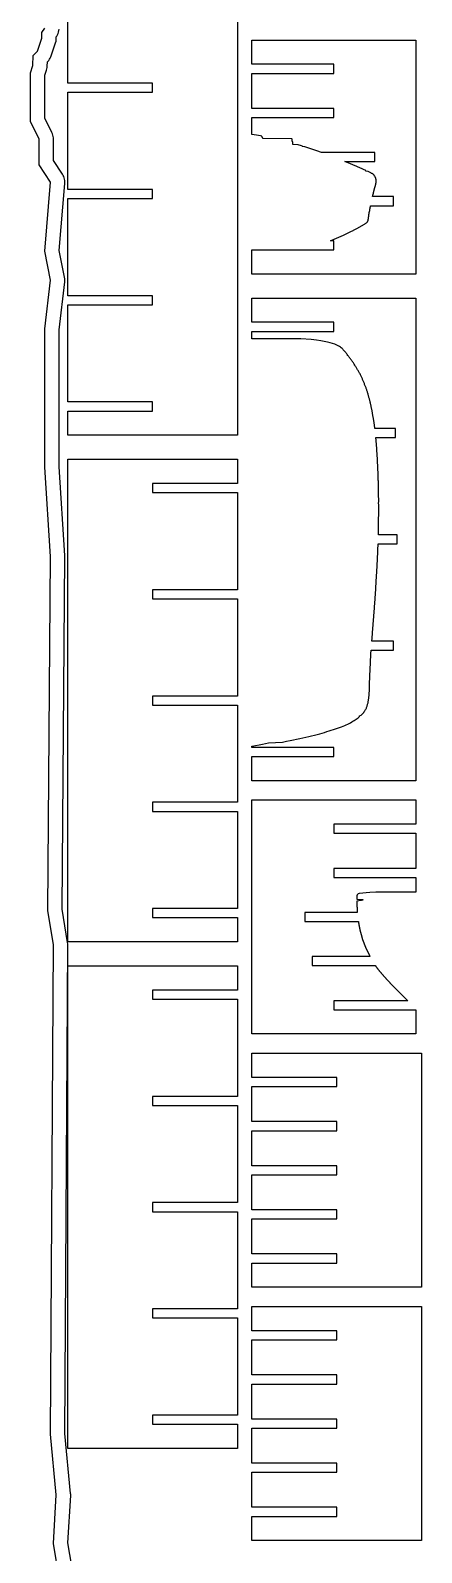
# Model space of a CAD drawing. Header units: metres. Extents: x 482 to 5519, y 355 to 1981.
# Drawn here: x 482 to 618, y 973 to 1502 of the extents above; entities that cross this region are included whole.
import ezdxf

# ---------------------------------------------------------------- set-up
doc = ezdxf.new("R2010")
doc.units = ezdxf.units.M
for name, color, linetype in [('PLACED', 7, 'Continuous'), ('SHEET', 7, 'Continuous'), ('USABLE', 7, 'Continuous')]:
    doc.layers.add(name, color=color, linetype=linetype)

msp = doc.modelspace()

# ---------------------------------------------------------------- linework, layer by layer
at = {"layer": 'PLACED'}
msp.add_lwpolyline([(553.96, 1528.75), (553.96, 1361.07), (495, 1361.07), (495, 1369.49), (524.48, 1369.49), (524.48, 1372.64), (495, 1372.64), (495, 1406.41), (524.48, 1406.41), (524.48, 1409.56), (495, 1409.56), (495, 1443.33), (524.48, 1443.33), (524.48, 1446.48), (495, 1446.48), (495, 1480.25), (524.48, 1480.25), (524.48, 1483.4), (495, 1483.4), (495, 1517.17)], dxfattribs=at)
for points in [[(615.96, 1417.07), (559, 1417.07), (559, 1425.49), (587.48, 1425.49), (587.48, 1428.64), (586.34, 1428.64), (586.48, 1428.7), (586.76, 1428.81), (587.03, 1428.93), (587.3, 1429.05), (587.57, 1429.16), (587.84, 1429.28), (588.11, 1429.39), (588.37, 1429.51), (588.64, 1429.63), (588.91, 1429.74), (589.18, 1429.86), (589.45, 1429.98), (589.72, 1430.09), (589.99, 1430.21), (590.26, 1430.32), (590.53, 1430.44), (590.77, 1430.56), (591.01, 1430.67), (591.25, 1430.79), (591.49, 1430.91), (591.73, 1431.02), (591.97, 1431.14), (592.21, 1431.26), (592.45, 1431.37), (592.69, 1431.49), (592.93, 1431.6), (593.17, 1431.72), (593.41, 1431.84), (593.65, 1431.95), (593.89, 1432.07), (594.13, 1432.19), (594.35, 1432.3), (594.57, 1432.42), (594.79, 1432.53), (595.01, 1432.65), (595.22, 1432.77), (595.44, 1432.88), (595.65, 1433), (595.87, 1433.12), (596.08, 1433.23), (596.29, 1433.35), (596.49, 1433.46), (596.69, 1433.58), (596.9, 1433.7), (597.1, 1433.81), (597.3, 1433.93), (597.5, 1434.05), (597.69, 1434.16), (597.88, 1434.28), (598.07, 1434.4), (598.26, 1434.51), (598.44, 1434.63), (598.62, 1434.74), (598.78, 1434.86), (598.92, 1434.98), (599.03, 1435.09), (599.12, 1435.21), (599.2, 1435.33), (599.26, 1435.44), (599.31, 1435.56), (599.35, 1435.67), (599.38, 1435.79), (599.41, 1435.91), (599.42, 1436.02), (599.44, 1436.14), (599.46, 1436.26), (599.48, 1436.37), (599.49, 1436.49), (599.51, 1436.61), (599.53, 1436.72), (599.55, 1436.84), (599.56, 1436.95), (599.57, 1437.07), (599.58, 1437.19), (599.6, 1437.3), (599.61, 1437.42), (599.63, 1437.54), (599.65, 1437.65), (599.67, 1437.77), (599.68, 1437.88), (599.7, 1438), (599.72, 1438.12), (599.74, 1438.23), (599.76, 1438.35), (599.78, 1438.47), (599.79, 1438.58), (599.82, 1438.7), (599.86, 1438.81), (599.89, 1438.93), (599.92, 1439.05), (599.95, 1439.16), (599.96, 1439.28), (599.98, 1439.4), (600, 1439.51), (600.01, 1439.63), (600.03, 1439.75), (600.04, 1439.86), (600.06, 1439.98), (600.08, 1440.09), (600.11, 1440.21), (600.14, 1440.33), (600.17, 1440.44), (600.21, 1440.56), (600.24, 1440.68), (600.26, 1440.79), (600.26, 1440.82), (608.25, 1440.82), (608.25, 1443.97), (600.9, 1443.97), (600.92, 1444.05), (600.95, 1444.16), (600.97, 1444.28), (600.99, 1444.4), (601.02, 1444.51), (601.04, 1444.63), (601.08, 1444.75), (601.11, 1444.86), (601.15, 1444.98), (601.19, 1445.1), (601.22, 1445.21), (601.24, 1445.33), (601.27, 1445.44), (601.29, 1445.56), (601.32, 1445.68), (601.35, 1445.79), (601.37, 1445.91), (601.4, 1446.03), (601.43, 1446.14), (601.45, 1446.26), (601.48, 1446.37), (601.5, 1446.49), (601.54, 1446.61), (601.58, 1446.72), (601.61, 1446.84), (601.65, 1446.96), (601.69, 1447.07), (601.72, 1447.19), (601.76, 1447.31), (601.79, 1447.42), (601.82, 1447.54), (601.85, 1447.65), (601.89, 1447.77), (601.92, 1447.89), (601.94, 1448), (601.97, 1448.12), (602, 1448.24), (602.03, 1448.35), (602.05, 1448.47), (602.08, 1448.58), (602.1, 1448.7), (602.13, 1448.82), (602.15, 1448.93), (602.16, 1449.05), (602.18, 1449.17), (602.18, 1449.28), (602.19, 1449.4), (602.18, 1449.51), (602.18, 1449.63), (602.17, 1449.75), (602.15, 1449.86), (602.13, 1449.98), (602.11, 1450.1), (602.08, 1450.21), (602.04, 1450.33), (602, 1450.45), (601.96, 1450.56), (601.91, 1450.68), (601.85, 1450.79), (601.79, 1450.91), (601.72, 1451.03), (601.65, 1451.14), (601.57, 1451.26), (601.47, 1451.38), (601.37, 1451.49), (601.25, 1451.61), (601.12, 1451.72), (600.97, 1451.84), (600.8, 1451.96), (600.59, 1452.07), (600.35, 1452.19), (600.1, 1452.31), (599.86, 1452.42), (599.61, 1452.54), (599.35, 1452.66), (598.57, 1452.77), (598.62, 1452.89), (598.58, 1453), (598.32, 1453.12), (598.06, 1453.24), (597.8, 1453.35), (597.54, 1453.47), (597.28, 1453.59), (597.02, 1453.7), (596.75, 1453.82), (596.49, 1453.93), (596.23, 1454.05), (595.97, 1454.17), (595.71, 1454.28), (595.44, 1454.4), (595.17, 1454.52), (594.9, 1454.63), (594.62, 1454.75), (594.35, 1454.86), (594.07, 1454.98), (593.79, 1455.1), (593.52, 1455.21), (593.24, 1455.33), (592.97, 1455.45), (592.69, 1455.56), (592.41, 1455.68), (592.14, 1455.8), (591.86, 1455.91), (591.59, 1456.03), (591.32, 1456.14), (601.66, 1456.14), (601.66, 1459.29), (583.13, 1459.29), (582.83, 1459.4), (582.51, 1459.52), (582.19, 1459.63), (581.86, 1459.75), (581.53, 1459.87), (581.18, 1459.98), (580.83, 1460.1), (580.48, 1460.21), (580.13, 1460.33), (579.78, 1460.45), (579.43, 1460.56), (579.08, 1460.68), (578.73, 1460.8), (578.38, 1460.91), (578.03, 1461.03), (577.7, 1461.15), (577.34, 1461.26), (576.49, 1461.38), (576.52, 1461.49), (576.22, 1461.61), (575.83, 1461.73), (575.43, 1461.84), (575.05, 1461.96), (573.22, 1462.08), (573.22, 1462.19), (573.22, 1462.31), (573.22, 1462.42), (573.22, 1462.54), (573.22, 1462.66), (573.22, 1462.77), (573.21, 1462.89), (573.15, 1463.01), (573.05, 1463.12), (572.98, 1463.24), (572.94, 1463.36), (572.92, 1463.47), (572.92, 1463.59), (572.92, 1463.7), (572.92, 1463.82), (572.92, 1463.94), (572.88, 1464.05), (562.82, 1464.17), (562.74, 1464.29), (562.67, 1464.4), (562.61, 1464.52), (562.55, 1464.63), (562.5, 1464.75), (562.46, 1464.87), (562.41, 1464.98), (561.94, 1465.1), (561.26, 1465.22), (560.58, 1465.33), (559.76, 1465.45), (559, 1465.56), (559, 1471.46), (587.48, 1471.46), (587.48, 1474.61), (559, 1474.61), (559, 1486.79), (587.48, 1486.79), (587.48, 1489.94), (559, 1489.94), (559, 1498.36), (615.96, 1498.36), (615.96, 1417.07)], [(615.96, 1241.07), (559, 1241.07), (559, 1249.49), (587.48, 1249.49), (587.48, 1252.64), (559, 1252.64), (559, 1253.06), (559.02, 1253.06), (560.24, 1253.3), (561.45, 1253.54), (562.67, 1253.78), (563.69, 1254.02), (564.71, 1254.26), (569.65, 1254.5), (571, 1254.74), (572.24, 1254.98), (573.39, 1255.22), (574.53, 1255.46), (575.67, 1255.7), (576.69, 1255.94), (577.7, 1256.18), (578.72, 1256.42), (579.73, 1256.66), (580.71, 1256.9), (581.64, 1257.14), (582.55, 1257.38), (583.39, 1257.62), (584.2, 1257.86), (585.01, 1258.1), (585.79, 1258.34), (586.56, 1258.58), (587.31, 1258.82), (588.07, 1259.06), (588.79, 1259.3), (589.45, 1259.54), (590.08, 1259.78), (590.7, 1260.02), (591.29, 1260.26), (591.8, 1260.5), (592.29, 1260.74), (592.79, 1260.98), (593.29, 1261.22), (593.7, 1261.46), (594.12, 1261.7), (594.5, 1261.94), (594.86, 1262.18), (595.23, 1262.42), (595.56, 1262.66), (595.86, 1262.9), (596.17, 1263.14), (596.37, 1263.38), (596.37, 1263.62), (596.99, 1263.86), (597.23, 1264.1), (597.45, 1264.33), (597.66, 1264.57), (597.87, 1264.81), (598.05, 1265.05), (598.22, 1265.29), (598.38, 1265.53), (598.52, 1265.77), (598.64, 1266.01), (598.76, 1266.25), (598.86, 1266.49), (598.94, 1266.73), (599.02, 1266.97), (599.09, 1267.21), (599.15, 1267.45), (599.21, 1267.69), (599.28, 1267.93), (599.35, 1268.17), (599.39, 1268.41), (599.43, 1268.65), (599.46, 1268.89), (599.5, 1269.13), (599.55, 1269.37), (599.6, 1269.61), (599.63, 1269.85), (599.65, 1270.09), (599.67, 1270.33), (599.69, 1270.57), (599.72, 1270.81), (599.75, 1271.05), (599.78, 1271.29), (599.79, 1271.53), (599.79, 1271.77), (599.8, 1272.01), (599.8, 1272.25), (599.8, 1272.49), (599.81, 1272.73), (599.82, 1272.97), (599.83, 1273.21), (599.84, 1273.45), (599.85, 1273.69), (599.86, 1273.93), (599.87, 1274.17), (599.88, 1274.41), (599.89, 1274.65), (599.89, 1274.89), (599.89, 1275.13), (599.9, 1275.37), (599.9, 1275.61), (599.91, 1275.85), (599.92, 1276.09), (599.93, 1276.33), (599.94, 1276.57), (599.95, 1276.81), (599.96, 1277.05), (599.97, 1277.29), (599.98, 1277.53), (600, 1277.77), (600.01, 1278.01), (600.02, 1278.25), (600.03, 1278.49), (600.04, 1278.73), (600.05, 1278.97), (600.06, 1279.21), (600.07, 1279.45), (600.08, 1279.69), (600.09, 1279.93), (600.11, 1280.17), (600.12, 1280.41), (600.13, 1280.65), (600.14, 1280.89), (600.15, 1281.13), (600.16, 1281.37), (600.17, 1281.61), (600.18, 1281.85), (600.19, 1282.09), (600.2, 1282.33), (600.22, 1282.57), (600.23, 1282.81), (600.24, 1283.05), (600.25, 1283.29), (600.26, 1283.53), (600.28, 1283.77), (600.29, 1284.01), (600.3, 1284.25), (600.31, 1284.49), (600.33, 1284.73), (600.34, 1284.97), (600.35, 1285.2), (600.36, 1285.44), (600.37, 1285.68), (600.39, 1285.92), (600.4, 1286.16), (600.41, 1286.4), (600.41, 1286.41), (608.25, 1286.41), (608.25, 1289.56), (600.67, 1289.56), (600.69, 1289.76), (600.71, 1290), (600.73, 1290.24), (600.76, 1290.48), (600.78, 1290.72), (600.8, 1290.96), (600.82, 1291.2), (600.84, 1291.44), (600.85, 1291.68), (600.87, 1291.92), (600.89, 1292.16), (600.9, 1292.4), (600.92, 1292.64), (600.93, 1292.88), (600.95, 1293.12), (600.97, 1293.36), (600.99, 1293.6), (601.01, 1293.84), (601.03, 1294.08), (601.05, 1294.32), (601.07, 1294.56), (601.09, 1294.8), (601.11, 1295.04), (601.12, 1295.28), (601.14, 1295.52), (601.16, 1295.76), (601.18, 1296), (601.2, 1296.24), (601.22, 1296.48), (601.24, 1296.72), (601.26, 1296.96), (601.28, 1297.2), (601.3, 1297.44), (601.32, 1297.68), (601.33, 1297.92), (601.35, 1298.16), (601.37, 1298.4), (601.39, 1298.64), (601.41, 1298.88), (601.43, 1299.12), (601.45, 1299.36), (601.47, 1299.6), (601.49, 1299.84), (601.51, 1300.08), (601.52, 1300.32), (601.54, 1300.56), (601.56, 1300.8), (601.58, 1301.04), (601.59, 1301.28), (601.61, 1301.52), (601.63, 1301.76), (601.64, 1302), (601.66, 1302.24), (601.68, 1302.48), (601.7, 1302.72), (601.71, 1302.96), (601.73, 1303.2), (601.75, 1303.44), (601.77, 1303.68), (601.78, 1303.92), (601.8, 1304.16), (601.82, 1304.4), (601.84, 1304.64), (601.85, 1304.88), (601.87, 1305.12), (601.89, 1305.36), (601.9, 1305.6), (601.92, 1305.84), (601.94, 1306.08), (601.96, 1306.31), (601.97, 1306.55), (601.99, 1306.79), (602, 1307.03), (602.02, 1307.27), (602.03, 1307.51), (602.05, 1307.75), (602.06, 1307.99), (602.07, 1308.23), (602.08, 1308.47), (602.1, 1308.71), (602.11, 1308.95), (602.12, 1309.19), (602.14, 1309.43), (602.15, 1309.67), (602.16, 1309.91), (602.17, 1310.15), (602.19, 1310.39), (602.2, 1310.63), (602.21, 1310.87), (602.23, 1311.11), (602.24, 1311.35), (602.26, 1311.59), (602.27, 1311.83), (602.29, 1312.07), (602.3, 1312.31), (602.32, 1312.55), (602.33, 1312.79), (602.35, 1313.03), (602.36, 1313.27), (602.38, 1313.51), (602.39, 1313.75), (602.41, 1313.99), (602.42, 1314.23), (602.44, 1314.47), (602.45, 1314.71), (602.47, 1314.95), (602.48, 1315.19), (602.5, 1315.43), (602.51, 1315.67), (602.52, 1315.91), (602.53, 1316.15), (602.55, 1316.39), (602.56, 1316.63), (602.57, 1316.87), (602.58, 1317.11), (602.59, 1317.35), (602.6, 1317.59), (602.61, 1317.83), (602.63, 1318.07), (602.64, 1318.31), (602.65, 1318.55), (602.67, 1318.79), (602.68, 1319.03), (602.69, 1319.27), (602.7, 1319.51), (602.71, 1319.75), (602.72, 1319.99), (602.73, 1320.23), (602.74, 1320.47), (602.75, 1320.71), (602.75, 1320.95), (602.77, 1321.19), (602.78, 1321.43), (602.79, 1321.67), (602.8, 1321.91), (602.81, 1322.15), (602.82, 1322.39), (602.83, 1322.63), (602.84, 1322.87), (602.85, 1323.11), (602.85, 1323.33), (609.42, 1323.33), (609.42, 1326.48), (602.94, 1326.48), (602.94, 1326.71), (602.95, 1326.95), (602.96, 1327.19), (602.96, 1327.42), (602.97, 1327.66), (602.98, 1327.9), (602.99, 1328.14), (602.99, 1328.38), (603, 1328.62), (603, 1328.86), (603, 1329.1), (603, 1329.34), (603.01, 1329.58), (603.01, 1329.82), (603.01, 1330.06), (603.01, 1330.3), (603.02, 1330.54), (603.02, 1330.78), (603.02, 1331.02), (603.02, 1331.26), (603.03, 1331.5), (603.03, 1331.74), (603.03, 1331.98), (603.03, 1332.22), (603.04, 1332.46), (603.04, 1332.7), (603.05, 1332.94), (603.05, 1333.18), (603.05, 1333.42), (603.06, 1333.66), (603.06, 1333.9), (603.06, 1334.14), (603.06, 1334.38), (603.06, 1334.62), (603.06, 1334.86), (603.06, 1335.1), (603.05, 1335.34), (603.05, 1335.58), (603.05, 1335.82), (603.05, 1336.06), (603.05, 1336.3), (603.05, 1336.54), (603.05, 1336.78), (603.05, 1337.02), (603.04, 1337.26), (603.04, 1337.5), (603.04, 1337.74), (603.05, 1337.98), (603.05, 1338.22), (603.05, 1338.46), (603.05, 1338.7), (603.05, 1338.94), (603.05, 1339.18), (603.04, 1339.42), (603.04, 1339.66), (603.03, 1339.9), (603.03, 1340.14), (603.02, 1340.38), (603.02, 1340.62), (603.01, 1340.86), (603.01, 1341.1), (603, 1341.34), (603, 1341.58), (603, 1341.82), (602.99, 1342.06), (602.99, 1342.3), (602.98, 1342.54), (602.98, 1342.78), (602.97, 1343.02), (602.97, 1343.26), (602.97, 1343.5), (602.97, 1343.74), (602.96, 1343.98), (602.96, 1344.22), (602.95, 1344.46), (602.94, 1344.7), (602.94, 1344.94), (602.93, 1345.18), (602.92, 1345.42), (602.91, 1345.66), (602.9, 1345.9), (602.9, 1346.14), (602.89, 1346.38), (602.88, 1346.62), (602.87, 1346.86), (602.86, 1347.1), (602.86, 1347.34), (602.85, 1347.58), (602.84, 1347.82), (602.83, 1348.06), (602.82, 1348.3), (602.82, 1348.53), (602.81, 1348.77), (602.8, 1349.01), (602.79, 1349.25), (602.78, 1349.49), (602.77, 1349.73), (602.75, 1349.97), (602.74, 1350.21), (602.73, 1350.45), (602.72, 1350.69), (602.71, 1350.93), (602.69, 1351.17), (602.68, 1351.41), (602.67, 1351.65), (602.66, 1351.89), (602.64, 1352.13), (602.63, 1352.37), (602.62, 1352.61), (602.61, 1352.85), (602.59, 1353.09), (602.58, 1353.33), (602.57, 1353.57), (602.56, 1353.81), (602.54, 1354.05), (602.53, 1354.29), (602.51, 1354.53), (602.49, 1354.77), (602.48, 1355.01), (602.46, 1355.25), (602.45, 1355.49), (602.43, 1355.73), (602.42, 1355.97), (602.4, 1356.21), (602.38, 1356.45), (602.37, 1356.69), (602.35, 1356.93), (602.34, 1357.17), (602.32, 1357.41), (602.3, 1357.65), (602.29, 1357.89), (602.27, 1358.13), (602.25, 1358.37), (602.23, 1358.61), (602.21, 1358.85), (602.18, 1359.09), (602.16, 1359.33), (602.13, 1359.57), (602.11, 1359.81), (602.09, 1360.05), (602.07, 1360.25), (608.94, 1360.25), (608.94, 1363.4), (601.74, 1363.4), (601.73, 1363.41), (601.7, 1363.65), (601.67, 1363.89), (601.64, 1364.13), (601.61, 1364.37), (601.57, 1364.61), (601.54, 1364.85), (601.51, 1365.09), (601.47, 1365.33), (601.44, 1365.57), (601.4, 1365.81), (601.36, 1366.05), (601.32, 1366.29), (601.28, 1366.53), (601.24, 1366.77), (601.2, 1367.01), (601.15, 1367.25), (601.11, 1367.49), (601.07, 1367.73), (601.03, 1367.97), (600.99, 1368.21), (600.95, 1368.45), (600.91, 1368.69), (600.87, 1368.93), (600.82, 1369.17), (600.77, 1369.41), (600.73, 1369.64), (600.68, 1369.88), (600.63, 1370.12), (600.59, 1370.36), (600.54, 1370.6), (600.49, 1370.84), (600.44, 1371.08), (600.39, 1371.32), (600.34, 1371.56), (600.29, 1371.8), (600.24, 1372.04), (600.19, 1372.28), (600.14, 1372.52), (600.07, 1372.76), (600.01, 1373), (599.94, 1373.24), (599.87, 1373.48), (599.81, 1373.72), (599.74, 1373.96), (599.68, 1374.2), (599.61, 1374.44), (599.55, 1374.68), (599.48, 1374.92), (599.42, 1375.16), (599.35, 1375.4), (599.29, 1375.64), (599.21, 1375.88), (599.13, 1376.12), (599.04, 1376.36), (598.96, 1376.6), (598.88, 1376.84), (598.8, 1377.08), (598.72, 1377.32), (598.64, 1377.56), (598.56, 1377.8), (598.47, 1378.04), (598.37, 1378.28), (598.27, 1378.52), (598.17, 1378.76), (598.07, 1379), (597.98, 1379.24), (597.88, 1379.48), (597.79, 1379.72), (597.69, 1379.96), (597.58, 1380.2), (597.47, 1380.44), (597.37, 1380.68), (597.27, 1380.92), (597.15, 1381.16), (597.03, 1381.4), (596.92, 1381.64), (596.8, 1381.88), (596.68, 1382.12), (596.56, 1382.36), (596.42, 1382.6), (596.28, 1382.84), (596.15, 1383.08), (596.01, 1383.32), (595.88, 1383.56), (595.74, 1383.8), (595.59, 1384.04), (595.45, 1384.28), (595.31, 1384.52), (595.17, 1384.76), (595.02, 1385), (594.88, 1385.24), (594.73, 1385.48), (594.57, 1385.72), (594.4, 1385.96), (594.24, 1386.2), (594.07, 1386.44), (593.91, 1386.68), (593.74, 1386.92), (593.57, 1387.16), (593.4, 1387.4), (593.22, 1387.64), (593.05, 1387.88), (592.87, 1388.12), (592.7, 1388.36), (592.52, 1388.6), (592.34, 1388.84), (592.15, 1389.08), (591.97, 1389.32), (591.78, 1389.56), (591.58, 1389.8), (591.39, 1390.04), (591.19, 1390.28), (590.98, 1390.52), (590.76, 1390.75), (590.54, 1390.99), (590.3, 1391.23), (590.05, 1391.47), (589.74, 1391.71), (589.38, 1391.95), (588.96, 1392.19), (588.45, 1392.43), (587.79, 1392.67), (587.01, 1392.91), (586.19, 1393.15), (585.22, 1393.39), (584.15, 1393.63), (582.97, 1393.87), (581.47, 1394.11), (579.62, 1394.35), (575.97, 1394.59), (559, 1394.59), (559, 1397.17), (587.48, 1397.17), (587.48, 1400.32), (559, 1400.32), (559, 1408.75), (615.96, 1408.75), (615.96, 1241.07)], [(553.96, 1185.07), (495, 1185.07), (495, 1352.75), (553.96, 1352.75), (553.96, 1344.32), (524.48, 1344.32), (524.48, 1341.17), (553.96, 1341.17), (553.96, 1307.4), (524.48, 1307.4), (524.48, 1304.25), (553.96, 1304.25), (553.96, 1270.48), (524.48, 1270.48), (524.48, 1267.33), (553.96, 1267.33), (553.96, 1233.56), (524.48, 1233.56), (524.48, 1230.41), (553.96, 1230.41), (553.96, 1196.64), (524.48, 1196.64), (524.48, 1193.49), (553.96, 1193.49), (553.96, 1185.07)], [(559, 1153.07), (559, 1234.36), (615.96, 1234.36), (615.96, 1225.94), (587.48, 1225.94), (587.48, 1222.79), (615.96, 1222.79), (615.96, 1210.61), (587.48, 1210.61), (587.48, 1207.46), (615.96, 1207.46), (615.96, 1202.38), (602.05, 1202.38), (599.93, 1202.26), (598.69, 1202.15), (597.53, 1202.03), (596.29, 1201.91), (595.97, 1201.8), (595.8, 1201.68), (595.69, 1201.56), (595.61, 1201.45), (595.55, 1201.33), (595.51, 1201.22), (595.48, 1201.1), (595.47, 1200.98), (595.46, 1200.87), (595.46, 1200.75), (595.46, 1200.63), (595.46, 1200.52), (595.46, 1200.4), (595.46, 1200.29), (595.46, 1200.17), (595.46, 1200.05), (595.46, 1199.94), (597.52, 1199.82), (597.53, 1199.7), (597.55, 1199.59), (597.06, 1199.47), (596.11, 1199.36), (595.46, 1199.24), (595.46, 1199.12), (595.47, 1199.01), (595.47, 1198.89), (595.48, 1198.77), (595.48, 1198.66), (595.48, 1198.54), (595.49, 1198.42), (595.49, 1198.31), (595.49, 1198.19), (595.49, 1198.08), (595.49, 1197.96), (595.49, 1197.84), (595.49, 1197.73), (595.49, 1197.61), (595.5, 1197.49), (595.51, 1197.38), (595.51, 1197.26), (595.52, 1197.15), (595.52, 1197.03), (595.53, 1196.91), (595.54, 1196.8), (595.54, 1196.68), (595.55, 1196.56), (595.56, 1196.45), (595.56, 1196.33), (595.57, 1196.21), (595.57, 1196.1), (595.58, 1195.98), (595.59, 1195.87), (595.59, 1195.75), (595.6, 1195.63), (595.61, 1195.52), (595.61, 1195.4), (595.63, 1195.29), (577.41, 1195.29), (577.41, 1192.14), (596, 1192.14), (596.02, 1192.03), (596.03, 1191.91), (596.05, 1191.8), (596.07, 1191.68), (596.09, 1191.56), (596.11, 1191.45), (596.12, 1191.33), (596.14, 1191.21), (596.16, 1191.1), (596.18, 1190.98), (596.2, 1190.86), (596.22, 1190.75), (596.24, 1190.63), (596.25, 1190.52), (596.28, 1190.4), (596.3, 1190.28), (596.33, 1190.17), (596.35, 1190.05), (596.37, 1189.93), (596.4, 1189.82), (596.42, 1189.7), (596.45, 1189.59), (596.47, 1189.47), (596.5, 1189.35), (596.52, 1189.24), (596.54, 1189.12), (596.57, 1189), (596.61, 1188.89), (596.64, 1188.77), (596.67, 1188.66), (596.7, 1188.54), (596.73, 1188.42), (596.76, 1188.31), (596.8, 1188.19), (596.83, 1188.07), (596.86, 1187.96), (596.89, 1187.84), (596.92, 1187.72), (596.95, 1187.61), (596.99, 1187.49), (597.02, 1187.38), (597.05, 1187.26), (597.08, 1187.14), (597.11, 1187.03), (597.15, 1186.91), (597.18, 1186.79), (597.2, 1186.68), (597.23, 1186.56), (597.26, 1186.45), (597.28, 1186.33), (597.31, 1186.21), (597.35, 1186.1), (597.39, 1185.98), (597.42, 1185.86), (597.46, 1185.75), (597.51, 1185.63), (597.56, 1185.51), (597.6, 1185.4), (597.65, 1185.28), (597.69, 1185.17), (597.74, 1185.05), (597.79, 1184.93), (597.83, 1184.82), (597.88, 1184.7), (597.92, 1184.58), (597.97, 1184.47), (598.02, 1184.35), (598.06, 1184.24), (598.11, 1184.12), (598.15, 1184), (598.2, 1183.89), (598.25, 1183.77), (598.29, 1183.65), (598.34, 1183.54), (598.38, 1183.42), (598.43, 1183.31), (598.48, 1183.19), (598.52, 1183.07), (598.57, 1182.96), (598.62, 1182.84), (598.66, 1182.72), (598.71, 1182.61), (598.76, 1182.49), (598.82, 1182.37), (598.88, 1182.26), (598.95, 1182.14), (599.01, 1182.03), (599.08, 1181.91), (599.14, 1181.79), (599.2, 1181.68), (599.27, 1181.56), (599.32, 1181.44), (599.38, 1181.33), (599.44, 1181.21), (599.5, 1181.1), (599.56, 1180.98), (599.62, 1180.86), (599.67, 1180.75), (599.73, 1180.63), (599.79, 1180.51), (599.85, 1180.4), (599.91, 1180.28), (599.96, 1180.16), (600.02, 1180.05), (600.06, 1179.97), (579.96, 1179.97), (579.96, 1176.82), (601.95, 1176.82), (601.96, 1176.79), (602.04, 1176.68), (602.11, 1176.56), (602.19, 1176.44), (602.27, 1176.33), (602.36, 1176.21), (602.45, 1176.09), (602.54, 1175.98), (602.63, 1175.86), (602.72, 1175.75), (602.81, 1175.63), (602.9, 1175.51), (602.99, 1175.4), (603.08, 1175.28), (603.17, 1175.16), (603.26, 1175.05), (603.37, 1174.93), (603.47, 1174.81), (603.57, 1174.7), (603.67, 1174.58), (603.77, 1174.47), (603.86, 1174.35), (603.96, 1174.23), (604.06, 1174.12), (604.15, 1174), (604.25, 1173.88), (604.35, 1173.77), (604.45, 1173.65), (604.55, 1173.54), (604.65, 1173.42), (604.75, 1173.3), (604.85, 1173.19), (604.95, 1173.07), (605.06, 1172.95), (605.16, 1172.84), (605.26, 1172.72), (605.37, 1172.61), (605.48, 1172.49), (605.59, 1172.37), (605.7, 1172.26), (605.81, 1172.14), (605.91, 1172.02), (606.02, 1171.91), (606.12, 1171.79), (606.23, 1171.67), (606.33, 1171.56), (606.44, 1171.44), (606.55, 1171.33), (606.65, 1171.21), (606.76, 1171.09), (606.87, 1170.98), (606.98, 1170.86), (607.09, 1170.74), (607.2, 1170.63), (607.31, 1170.51), (607.42, 1170.4), (607.53, 1170.28), (607.64, 1170.16), (607.76, 1170.05), (607.87, 1169.93), (607.98, 1169.81), (608.09, 1169.7), (608.2, 1169.58), (608.32, 1169.46), (608.43, 1169.35), (608.54, 1169.23), (608.65, 1169.12), (608.76, 1169), (608.88, 1168.88), (608.99, 1168.77), (609.1, 1168.65), (609.22, 1168.53), (609.33, 1168.42), (609.45, 1168.3), (609.57, 1168.19), (609.7, 1168.07), (609.84, 1167.95), (609.96, 1167.84), (610.07, 1167.72), (610.19, 1167.6), (610.31, 1167.49), (610.43, 1167.37), (610.54, 1167.26), (610.66, 1167.14), (610.78, 1167.02), (610.89, 1166.91), (611.01, 1166.79), (611.13, 1166.67), (611.24, 1166.56), (611.35, 1166.44), (611.46, 1166.32), (611.56, 1166.21), (611.66, 1166.09), (611.77, 1165.98), (611.88, 1165.86), (612, 1165.74), (612.13, 1165.63), (612.26, 1165.51), (612.38, 1165.39), (612.51, 1165.28), (612.64, 1165.16), (612.75, 1165.05), (612.86, 1164.93), (612.97, 1164.81), (613.07, 1164.7), (613.13, 1164.64), (587.48, 1164.64), (587.48, 1161.49), (615.96, 1161.49), (615.96, 1153.07), (559, 1153.07)], [(553.96, 1009.07), (495, 1009.07), (495, 1176.75), (553.96, 1176.75), (553.96, 1168.32), (524.48, 1168.32), (524.48, 1165.17), (553.96, 1165.17), (553.96, 1131.4), (524.48, 1131.4), (524.48, 1128.25), (553.96, 1128.25), (553.96, 1094.48), (524.48, 1094.48), (524.48, 1091.33), (553.96, 1091.33), (553.96, 1057.56), (524.48, 1057.56), (524.48, 1054.41), (553.96, 1054.41), (553.96, 1020.64), (524.48, 1020.64), (524.48, 1017.49), (553.96, 1017.49), (553.96, 1009.07)], [(559, 1146.36), (617.96, 1146.36), (617.96, 1065.07), (559, 1065.07), (559, 1073.49), (588.48, 1073.49), (588.48, 1076.64), (559, 1076.64), (559, 1088.82), (588.48, 1088.82), (588.48, 1091.97), (559, 1091.97), (559, 1104.14), (588.48, 1104.14), (588.48, 1107.29), (559, 1107.29), (559, 1119.46), (588.48, 1119.46), (588.48, 1122.61), (559, 1122.61), (559, 1134.79), (588.48, 1134.79), (588.48, 1137.94), (559, 1137.94), (559, 1146.36)], [(559, 1058.36), (617.96, 1058.36), (617.96, 977.07), (559, 977.07), (559, 985.49), (588.48, 985.49), (588.48, 988.64), (559, 988.64), (559, 1000.82), (588.48, 1000.82), (588.48, 1003.97), (559, 1003.97), (559, 1016.14), (588.48, 1016.14), (588.48, 1019.29), (559, 1019.29), (559, 1031.46), (588.48, 1031.46), (588.48, 1034.61), (559, 1034.61), (559, 1046.79), (588.48, 1046.79), (588.48, 1049.94), (559, 1049.94), (559, 1058.36)]]:
    msp.add_lwpolyline(points, close=True, dxfattribs=at)
at = {"layer": 'SHEET'}
msp.add_lwpolyline([(492, 964), (490, 976), (491, 993), (489, 1014), (490, 1184), (488, 1196), (489, 1319), (487, 1350), (487, 1398), (489, 1415), (487, 1425), (489, 1449), (485, 1455), (485, 1464), (482, 1470), (482, 1487), (482.85, 1489.55), (483, 1493), (484.5, 1494.5), (486, 1499), (486, 1501), (486.98, 1502.47)], dxfattribs=at)
at = {"layer": 'USABLE'}
msp.add_lwpolyline([(496.93, 964.82), (495.02, 976.27), (495.99, 992.71), (496, 993.09), (495.98, 993.47), (494, 1014.22), (495, 1183.97), (494.98, 1184.4), (494.93, 1184.82), (493, 1196.39), (494, 1318.96), (493.99, 1319.32), (492, 1350.16), (492, 1397.71), (493.97, 1414.42), (494, 1414.94), (493.98, 1415.46), (493.9, 1415.98), (492.04, 1425.29), (493.98, 1448.58), (494, 1449.06), (493.97, 1449.54), (493.9, 1450.02), (493.78, 1450.48), (493.61, 1450.93), (493.41, 1451.36), (493.16, 1451.77), (490, 1456.51), (490, 1464), (489.98, 1464.46), (489.91, 1464.92), (489.81, 1465.37), (489.66, 1465.81), (489.47, 1466.24), (487, 1471.18), (487, 1486.19), (487.59, 1487.97), (487.72, 1488.42), (487.8, 1488.87), (487.85, 1489.33), (487.91, 1490.84), (488.04, 1490.96), (488.35, 1491.31), (488.63, 1491.68), (488.87, 1492.07), (489.08, 1492.49), (489.24, 1492.92), (490.74, 1497.42), (490.89, 1497.94), (490.97, 1498.46), (491, 1499), (491, 1499.49), (491.14, 1499.7), (491.41, 1500.15), (491.63, 1500.63), (491.8, 1501.12), (491.91, 1501.64), (491.97, 1502.16)], dxfattribs=at)

doc.saveas('drawing.dxf')
